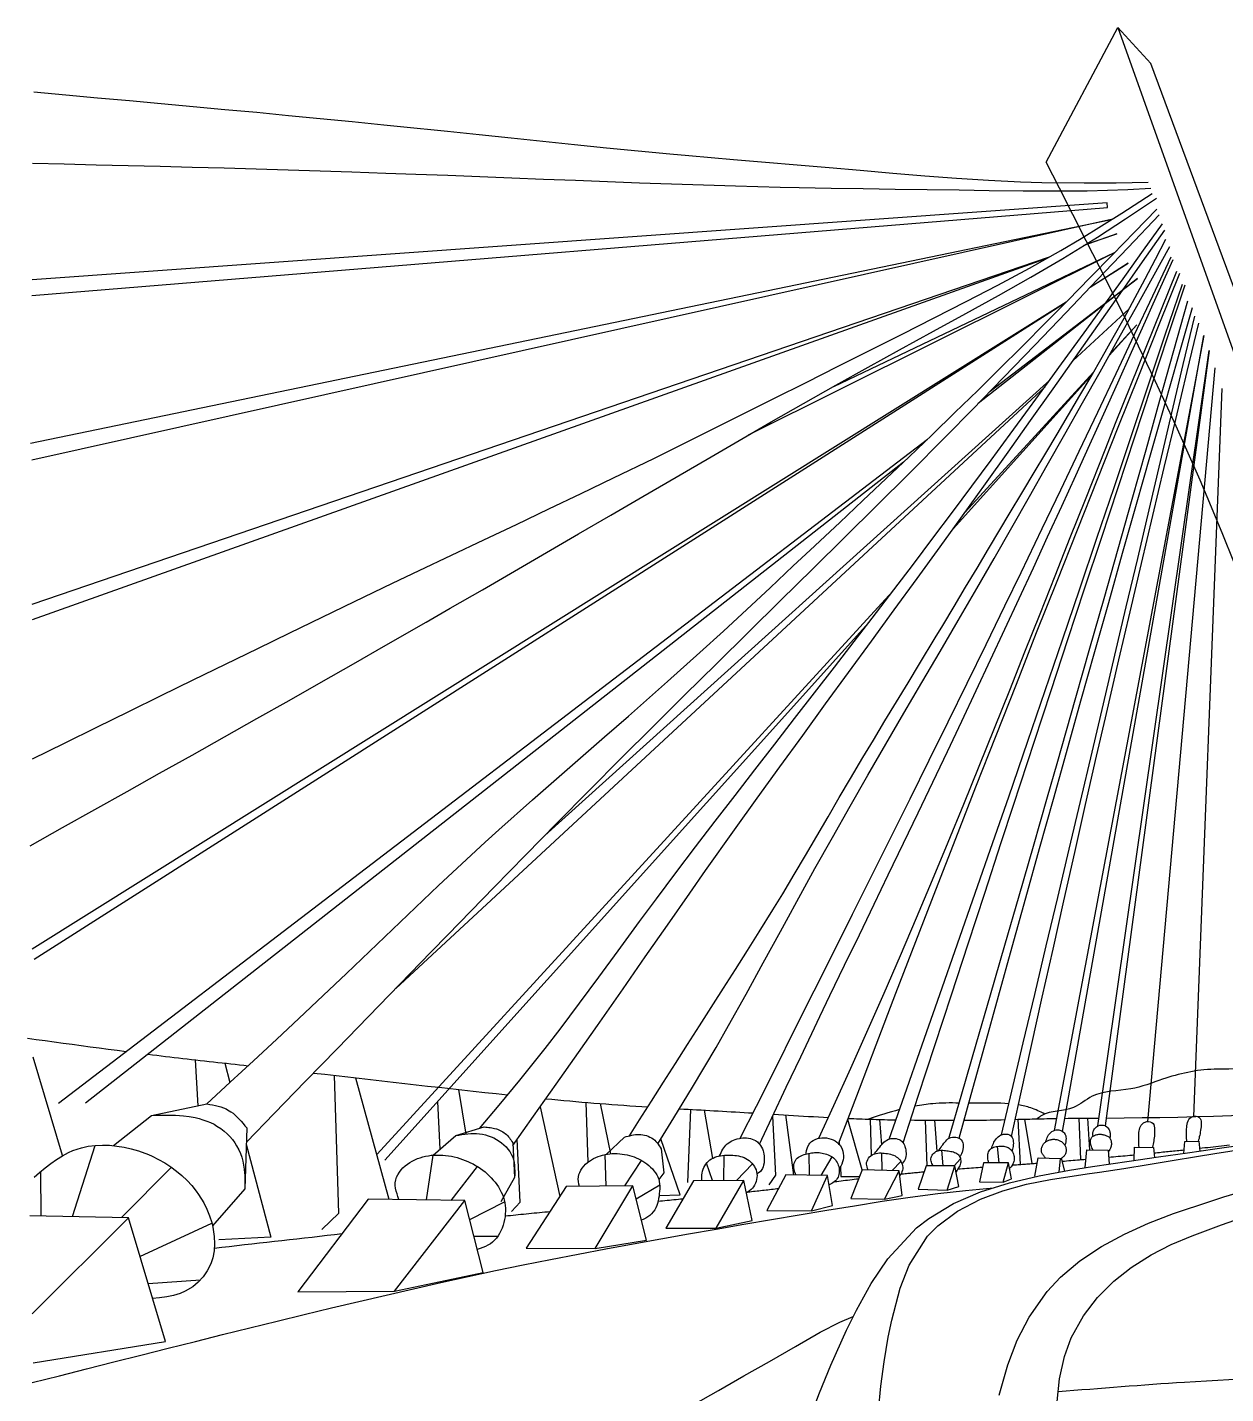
# Model space of a CAD drawing. Header units: millimetres. Extents: x -11 to 7000, y -4 to 4538.
# Drawn here: x -11 to 2641, y 1514 to 4538 of the extents above; entities that cross this region are included whole.
import ezdxf

# ---------------------------------------------------------------- set-up
doc = ezdxf.new("R2010")
doc.units = ezdxf.units.MM
doc.layers.get('0').update_dxf_attribs({"color": 1})

msp = doc.modelspace()

# ---------------------------------------------------------------- linework, layer by layer
for points in [[(2243.4, 4240.2), (2402.3, 4538.3), (3260.8, 2129.3), (3335.3, 2135.4), (2474.9, 4458.2), (2402.3, 4538.3)], [(4.1, 4395.4), (74.5, 4389), (144.9, 4382.6), (215.3, 4376.2), (285.7, 4369.8), (356.1, 4363.3), (426.5, 4356.8), (496.9, 4350.2), (567.2, 4343.5), (637.6, 4336.7), (707.9, 4329.8), (778.3, 4322.8), (815.2, 4319), (918.9, 4308.3), (989.2, 4301), (1059.5, 4293.6), (1129.8, 4286.3), (1200.2, 4279), (1270.5, 4271.9), (1340.8, 4264.9), (1411.2, 4258.2), (1452.9, 4254.4), (1552, 4245.7), (1622.4, 4239.7), (1692.8, 4233.8), (1763.3, 4227.9), (1832, 4222.1), (1904.2, 4215.8), (1974.7, 4209.9), (2045.2, 4204.4), (2115.7, 4199.8), (2186.3, 4196.3), (2233.9, 4194.8), (2327.6, 4193.9), (2398.3, 4194.4), (2469, 4195.5)], [(0.5, 4237.8), (71.2, 4236.1), (141.9, 4234.3), (212.6, 4232.6), (283.3, 4230.8), (354.1, 4228.9), (424.8, 4227), (495.5, 4225), (566.2, 4222.9), (636.9, 4220.8), (707.6, 4218.5), (782.8, 4215.9), (849, 4213.5), (919.6, 4210.8), (990.3, 4208.1), (1061, 4205.3), (1131.7, 4202.5), (1202.4, 4199.7), (1273.1, 4197), (1343.8, 4194.4), (1414.4, 4191.9), (1485.1, 4189.5), (1555.8, 4187.4), (1654.7, 4184.8), (1697.2, 4183.9), (1767.9, 4182.5), (1838.6, 4181.3), (1909.4, 4180.2), (1980.1, 4179.3), (2050.8, 4178.4), (2117.2, 4177.5), (2192.3, 4176.6), (2263.1, 4176.2), (2333.8, 4176.7), (2424.3, 4179.3), (2475.2, 4182)], [(2659, 3355.6), (2634.5, 3416), (2609.4, 3476.2), (2583.8, 3536.2), (2557.6, 3596), (2530.9, 3655.5), (2503.7, 3714.8), (2484.5, 3756), (2448, 3832.7), (2419.5, 3891.3), (2390.6, 3949.7), (2361.5, 4008), (2332.2, 4066.1), (2302.7, 4124.2), (2273.1, 4182.2), (2243.4, 4240.2)], [(-4.7, 2726.8), (67, 2766.9), (138.7, 2807), (210.4, 2847.1), (282, 2887.3), (353.7, 2927.5), (425.3, 2967.8), (496.8, 3008.2), (568.3, 3048.6), (639.8, 3089.1), (711.2, 3129.7), (782.5, 3170.5), (871.7, 3221.7), (925, 3252.4), (996.1, 3293.5), (1067.1, 3334.8), (1138.2, 3376.1), (1209.1, 3417.4), (1280.1, 3458.8), (1351.1, 3500.2), (1387.9, 3521.6), (1493.1, 3582.7), (1564.2, 3623.8), (1635.4, 3664.8), (1706.8, 3705.5), (1778.3, 3746), (1849.9, 3786.2), (1919.1, 3824.5), (1993.9, 3865.5), (2066, 3905), (2137.9, 3944.8), (2209.4, 3985.3), (2280.3, 4026.9), (2357, 4074.1), (2419.2, 4114.4), (2487.6, 4159.9)], [(-0.9, 3944.8), (2379.5, 4139.4), (2378.3, 4150.2), (0.3, 3979.3)], [(0.7, 2919.1), (71.9, 2954.1), (143, 2989.2), (214.2, 3024.2), (285.4, 3059.2), (356.6, 3094.1), (427.8, 3129), (499.1, 3163.7), (570.5, 3198.4), (641.8, 3233), (713.3, 3267.5), (797.3, 3307.7), (856.4, 3335.9), (928, 3370), (999.7, 3404.1), (1071.3, 3438.1), (1143, 3472.2), (1214.5, 3506.5), (1285.9, 3540.9), (1375.1, 3584.3), (1428.4, 3610.5), (1499.5, 3645.8), (1570.4, 3681.3), (1641.3, 3716.9), (1712.1, 3752.5), (1782.9, 3788.3), (1877.4, 3835.7), (1924.8, 3859.5), (1995.7, 3895.1), (2066.5, 3931.2), (2136.8, 3967.9), (2206.6, 4005.6), (2275.6, 4044.6), (2320.6, 4071.2), (2410.9, 4127.3), (2477.7, 4170.2)], [(386.6, 2155.4), (438.3, 2203.2), (490, 2251), (541.6, 2299), (590.2, 2344.5), (644.2, 2395.6), (695.2, 2444.2), (746.1, 2492.9), (797, 2541.6), (848, 2590.2), (899.2, 2638.6), (950.7, 2686.8), (1002.4, 2734.5), (1032.6, 2762), (1107.3, 2828.6), (1160.2, 2875.1), (1213.3, 2921.4), (1266.4, 2967.7), (1319.5, 3014), (1372.4, 3060.5), (1405.9, 3090.2), (1477.3, 3154.6), (1529.3, 3202.1), (1581.1, 3249.9), (1632.6, 3298), (1684, 3346.1), (1721, 3380.8), (1786.7, 3442.6), (1838, 3491), (1889.1, 3539.4), (1940.2, 3588), (1991, 3636.7), (2041.7, 3685.7), (2092.1, 3734.8), (2137.6, 3779.6), (2192.3, 3834), (2241.9, 3883.9), (2291.4, 3934), (2340.8, 3984.3), (2390, 4034.8), (2439.1, 4085.3), (2488.2, 4135.8)], [(473.9, 2070.9), (535.6, 2134.4), (605.1, 2205.9), (674.5, 2277.4), (744, 2348.9), (813.5, 2420.4), (883, 2491.9), (919.6, 2529.6), (1022, 2634.8), (1091.7, 2706.2), (1161.4, 2777.4), (1231.4, 2848.4), (1304.5, 2922), (1372.2, 2989.6), (1443, 3059.8), (1513.9, 3129.8), (1585, 3199.8), (1656, 3269.7), (1727.1, 3339.6), (1798.1, 3409.6), (1868.9, 3479.8), (1939.4, 3550.2), (2023, 3634.4), (2079.6, 3692), (2149.2, 3763.4), (2218.4, 3835.1), (2287.5, 3907), (2356.4, 3979.1), (2425.1, 4051.3), (2493.8, 4123.5)], [(-3.4, 3618), (2387, 4112.8), (-0.6, 3580)], [(989.9, 2101.2), (1033.1, 2152.9), (1078.8, 2208.3), (1134.7, 2278), (1167.9, 2320.9), (1211.1, 2378.2), (1253.8, 2436), (1296.2, 2493.9), (1344, 2559.2), (1381.4, 2609.6), (1424.4, 2667.1), (1467.7, 2724.3), (1511.3, 2781.4), (1555.1, 2838.4), (1598.9, 2895.2), (1642.9, 2951.9), (1686.9, 3008.7), (1731, 3065.4), (1774.9, 3122.1), (1818.8, 3179), (1858.3, 3230.4), (1906.2, 3293), (1949.6, 3350.2), (1992.8, 3407.5), (2035.9, 3465), (2078.8, 3522.5), (2121.5, 3580.2), (2164.1, 3638), (2206.6, 3695.9), (2248.9, 3753.9), (2271.7, 3785.3), (2333.2, 3870.2), (2375.2, 3928.4), (2417.2, 3986.7), (2459.1, 4045), (2500.9, 4103.4)], [(1063.5, 2063.7), (1109.5, 2128.6), (1159.2, 2198.8), (1208.7, 2269.1), (1250.9, 2329.1), (1307.3, 2410), (1356.4, 2480.6), (1405.5, 2551.1), (1454.8, 2621.6), (1490, 2671.8), (1554, 2762), (1604.1, 2831.9), (1654.4, 2901.6), (1704.9, 2971.2), (1755.5, 3040.7), (1806.1, 3110.2), (1856.8, 3179.6), (1907.5, 3249.1), (1958.1, 3318.6), (2008.6, 3388.2), (2041.1, 3433.1), (2109.1, 3527.7), (2159.1, 3597.7), (2208.9, 3667.8), (2258.6, 3737.9), (2308.2, 3808.1), (2357.7, 3878.4), (2407.1, 3948.8), (2456.5, 4019.1), (2505.9, 4089.5)], [(1321.5, 2084.8), (1343.8, 2120), (1370.2, 2161.6), (1396.7, 2203.3), (1423.1, 2245), (1449.6, 2286.7), (1476.2, 2328.3), (1507.3, 2377), (1529.4, 2411.5), (1556, 2453.1), (1582.5, 2494.7), (1608.8, 2536.5), (1638.8, 2584.9), (1660.5, 2620.6), (1685.9, 2662.9), (1711, 2705.4), (1736, 2748), (1760.9, 2790.7), (1785.8, 2833.3), (1810.7, 2875.9), (1837.9, 2922), (1861.1, 2960.8), (1886.6, 3003.1), (1912.2, 3045.3), (1937.9, 3087.5), (1963.5, 3129.7), (1998.2, 3187), (2014.6, 3214.2), (2040, 3256.5), (2065.3, 3298.9), (2090.5, 3341.3), (2115.8, 3383.8), (2141, 3426.2), (2161.9, 3461.1), (2191.7, 3511), (2217.1, 3553.3), (2242.5, 3595.7), (2267.9, 3638.1), (2293.1, 3680.5), (2318.1, 3723.1), (2343, 3765.7), (2367.5, 3808.6), (2391.8, 3851.5), (2415.7, 3894.7), (2434.4, 3929.1), (2462.3, 3981.7), (2485.2, 4025.5), (2507.9, 4069.4)], [(1384.5, 2067.2), (1419.7, 2124.5), (1460.8, 2192.2), (1513.2, 2280.6), (1540.9, 2329), (1579.5, 2398.1), (1617.6, 2467.6), (1655.5, 2537.3), (1709.3, 2635.9), (1731.7, 2676.3), (1770.4, 2745.4), (1809.6, 2814.3), (1849.1, 2883), (1888.8, 2951.6), (1928.7, 3020.1), (1968.7, 3088.5), (2008.7, 3156.9), (2048.6, 3225.4), (2089.8, 3296.2), (2128.1, 3362.5), (2167.6, 3431.2), (2206.8, 3500.1), (2246, 3569), (2285, 3638), (2323.9, 3707), (2362.7, 3776.1), (2401.4, 3845.3), (2440, 3914.5), (2478.7, 3983.7), (2517.3, 4052.9)], [(2330.8, 4058), (2399.8, 4081.6), (2326.9, 4055.6)], [(0.1, 3261.4), (2251, 4030.7)], [(2240.7, 4024.9), (0.2, 3226.7)], [(1566.6, 2079.4), (1602.3, 2150.5), (1645, 2235.5), (1687.6, 2320.5), (1730.2, 2405.5), (1772.8, 2490.5), (1815.3, 2575.6), (1857.7, 2660.7), (1910.8, 2767.3), (1942.4, 2831), (1984.6, 2916.2), (2026.7, 3001.4), (2068.6, 3086.8), (2110.4, 3172.2), (2152, 3257.7), (2188, 3332), (2234.7, 3428.9), (2275.8, 3514.7), (2316.7, 3600.5), (2357.5, 3686.4), (2398.2, 3772.3), (2438.8, 3858.3), (2479.4, 3944.3), (2519.9, 4030.3)], [(2394, 4038.9), (1584.1, 3635.3)], [(1609.4, 2066.2), (1636.6, 2124.3), (1668.5, 2192.1), (1700.4, 2259.9), (1742.9, 2349.1), (1764.9, 2395.1), (1797.5, 2462.6), (1830.1, 2530), (1862.8, 2597.4), (1894.2, 2662.2), (1928, 2732.3), (1960.4, 2799.9), (1992.6, 2867.5), (2024.8, 2935.1), (2056.8, 3002.9), (2088.7, 3070.7), (2120.5, 3138.5), (2152.2, 3206.4), (2183.7, 3274.3), (2215.2, 3342.3), (2246.5, 3410.4), (2277.8, 3478.4), (2308.9, 3546.6), (2340, 3614.8), (2370.9, 3683), (2401.7, 3751.3), (2432.5, 3819.6), (2463.1, 3887.9), (2480.2, 3926.1), (2524.2, 4024.7)], [(1773.4, 3743.2), (2394.9, 4039.8)], [(1740.6, 2079.3), (1773.8, 2152.2), (1811.3, 2234.8), (1846.9, 2314.3), (1884.9, 2400.7), (1921, 2484), (1956.6, 2567.4), (1991.7, 2651.1), (2026.5, 2734.9), (2061, 2818.9), (2095.2, 2902.9), (2129.1, 2987.1), (2162.8, 3071.4), (2196.4, 3155.7), (2229.9, 3240.1), (2263.3, 3324.5), (2296.7, 3408.9), (2330.1, 3493.3), (2375.2, 3607), (2397.1, 3662), (2430.8, 3746.2), (2464.6, 3830.5), (2498.5, 3914.7), (2532.3, 3998.9)], [(1784.3, 2067.3), (1830.4, 2189.1), (1867.4, 2286.4), (1911.1, 2400.7), (1955, 2514.9), (1999.2, 2629), (2043.5, 2743), (2088, 2857), (2132.7, 2970.9), (2177.5, 3084.7), (2222.4, 3198.5), (2267.5, 3312.3), (2312.6, 3426), (2357.8, 3539.7), (2403.1, 3653.4), (2448.5, 3767), (2493.8, 3880.6), (2539.2, 3994.2)], [(2342.8, 3964.9), (2425, 4016.4), (2340.7, 3962.6)], [(1895.8, 2077.3), (1929.8, 2174.1), (1969.2, 2286), (2008.5, 2397.9), (2047.6, 2509.9), (2086.7, 2622), (2125.7, 2734), (2160.6, 2835), (2203, 2958.3), (2241.4, 3070.6), (2279.7, 3182.9), (2317.8, 3295.3), (2355.8, 3407.6), (2393.7, 3520.1), (2431.5, 3632.5), (2469.3, 3745), (2507, 3857.5), (2544.7, 3970)], [(1927, 2069.3), (1960.6, 2172.4), (1997.3, 2284.7), (2034, 2397.1), (2070.7, 2509.4), (2107.4, 2621.7), (2144.1, 2734), (2171.1, 2816.4), (2217.8, 2958.5), (2254.6, 3070.8), (2291.5, 3183), (2328.5, 3295.2), (2365.5, 3407.5), (2402.5, 3519.7), (2439.5, 3631.9), (2476.5, 3744.1), (2513.6, 3856.3), (2550.6, 3968.5)], [(2119.7, 3733.2), (2445.2, 3982.1), (2093.1, 3705.9)], [(2027.9, 2079), (2056.6, 2178), (2088.4, 2287.5), (2120.2, 2397.1), (2151.9, 2506.6), (2183.5, 2616.2), (2215.1, 2725.8), (2246.6, 2835.4), (2267.6, 2908.7), (2309.3, 3054.8), (2340.4, 3164.5), (2371.5, 3274.2), (2402.5, 3384), (2433.5, 3493.7), (2464.4, 3603.5), (2495.2, 3713.3), (2526.1, 3823.1), (2556.9, 3932.9)], [(0.2, 2498.5), (2288, 3930.6)], [(2284.2, 3926.7), (4.2, 2475.2)], [(2050.8, 2079.3), (2077.6, 2175.9), (2107.8, 2284.9), (2138, 2393.9), (2168.3, 2502.9), (2198.6, 2611.9), (2229, 2720.8), (2259.4, 2829.8), (2281, 2906.9), (2320.5, 3047.6), (2351.2, 3156.5), (2381.9, 3265.3), (2412.6, 3374.2), (2443.4, 3483), (2474.3, 3591.9), (2505.1, 3700.7), (2536, 3809.5), (2566.9, 3918.3)], [(2427, 3915.4), (2302.3, 3799.9)], [(2144.4, 2087.1), (2167.3, 2183.5), (2192.7, 2290.7), (2218.1, 2397.9), (2243.5, 2505.1), (2268.9, 2612.3), (2294.3, 2719.5), (2319.1, 2824.7), (2345, 2934), (2370.3, 3041.2), (2395.5, 3148.4), (2420.8, 3255.7), (2446, 3362.9), (2471.3, 3470.2), (2496.5, 3577.4), (2521.7, 3684.7), (2546.9, 3792), (2572.1, 3899.2)], [(2166.7, 2083.6), (2187.5, 2177.8), (2211.2, 2284.6), (2234.9, 2391.4), (2258.7, 2498.2), (2282.6, 2604.9), (2306.6, 2711.6), (2330.7, 2818.3), (2355.1, 2925), (2374.6, 3010), (2404.3, 3138.2), (2429.2, 3244.7), (2454.3, 3351.2), (2479.5, 3457.6), (2504.8, 3564), (2530.1, 3670.4), (2555.6, 3776.8), (2581, 3883.2)], [(2384.2, 3814.7), (2444, 3880), (2382.5, 3811.6)], [(2279.8, 2094.4), (2591.9, 3856.3), (2261.1, 2096.5)], [(2358.1, 2106.6), (2604, 3822.9)], [(2604, 3822.9), (2374, 2107)], [(2468.7, 2116.3), (2617, 3784.7)], [(1134.4, 2749.8), (2251.5, 3757.4)], [(2346, 3771), (2037.4, 3428)], [(2063.5, 3464.3), (2348.9, 3776)], [(2240.9, 3742.9), (804.4, 2411)], [(2632.2, 3739.2), (2569.7, 2127.7)], [(58, 2156.9), (1981, 3627.1)], [(1927.7, 3576.1), (118, 2156.7)], [(763.5, 2044.2), (1903.6, 3289.7)], [(1851, 3220.8), (780.6, 2031)], [(-10.6, 2301.1), (9.2, 2298.3), (29.1, 2295.6), (48.9, 2292.8), (68.8, 2290.1), (88.6, 2287.4), (108.5, 2284.7), (128.3, 2282), (148.2, 2279.3), (168.1, 2276.7), (187.9, 2274), (207.8, 2271.5)], [(67.3, 2041), (2.1, 2258.6)], [(256.5, 2265.3), (266.1, 2264.1), (275.7, 2263), (285.3, 2261.8), (295, 2260.6), (304.6, 2259.5), (314.2, 2258.4), (323.9, 2257.2), (333.5, 2256.1), (343.1, 2255), (352.8, 2253.9), (362.4, 2252.8), (372, 2251.7), (381.7, 2250.6), (391.3, 2249.6), (400.9, 2248.5), (410.6, 2247.4), (420.2, 2246.3), (429.9, 2245.3), (439.5, 2244.2), (449.1, 2243.1), (458.8, 2242), (468.4, 2241), (478, 2239.9)], [(367.6, 2151.4), (361.4, 2252.9)], [(426.3, 2245.7), (437.7, 2202.6)], [(622.3, 2223.7), (647.6, 2220.9), (672.8, 2218), (698.1, 2215.1), (723.3, 2212.3), (748.6, 2209.4), (773.8, 2206.5), (799.1, 2203.6), (824.3, 2200.8), (849.6, 2197.9), (874.9, 2195), (900.1, 2192.2), (925.4, 2189.3), (950.6, 2186.5), (975.9, 2183.7), (1001.2, 2180.9), (1026.4, 2178.2), (1051.7, 2175.5)], [(641.2, 1877.6), (678.5, 1913.6), (669, 2218.4)], [(715.1, 2213.2), (788.9, 1944.2)], [(943.4, 2187.3), (959.3, 2088.7)], [(180, 2063), (264.2, 2129.9), (386.6, 2155.4)], [(386.6, 2155.4), (392.9, 2154.3), (399.2, 2153.1), (405.5, 2151.8), (411.6, 2150.4), (417.6, 2148.7), (423.4, 2146.6), (429, 2144.3), (432.3, 2142.6), (439.5, 2138.2), (444.4, 2134.6), (449.1, 2130.6), (453.7, 2126.3), (458.1, 2121.8), (462.4, 2117.1), (466.6, 2112.2), (470.7, 2107.2), (474.9, 2102.2)], [(902.7, 2055.3), (897.2, 2160.6)], [(1124, 2149), (1167.6, 1950.7)], [(1136.6, 2166.9), (1149.8, 2165.6), (1163.1, 2164.4), (1176.3, 2163.1), (1189.6, 2161.9), (1202.8, 2160.7), (1216.1, 2159.6), (1229.4, 2158.5), (1242.6, 2157.4), (1255.9, 2156.3), (1269.1, 2155.3), (1282.4, 2154.2), (1295.7, 2153.3), (1308.9, 2152.3), (1322.2, 2151.4), (1335.5, 2150.5), (1348.8, 2149.6), (1362, 2148.8)], [(1229.8, 2026.3), (1225.5, 2158.8)], [(1256.6, 2156.2), (1279.7, 2045)], [(2376.3, 2124.2), (2415.9, 2124.6), (2455.5, 2125), (2495, 2125.5), (2534.6, 2126.2), (2574.2, 2127.2), (2613.7, 2128.5), (2653.3, 2130.1), (2692.8, 2132), (2732.3, 2134.1), (2771.9, 2136.4), (2811.4, 2139), (2850.9, 2141.7), (2890.4, 2144.6), (2929.9, 2147.5), (2969.4, 2150.6), (3008.9, 2153.7), (3048.4, 2156.8)], [(264.2, 2129.9), (273.1, 2130.2), (281.9, 2130.5), (290.7, 2130.7), (299.5, 2130.8), (308.3, 2130.8), (317.1, 2130.5), (325.9, 2130.1), (334.7, 2129.3), (347.2, 2127.7), (352.2, 2126.9), (360.8, 2125.2), (369.4, 2123.1), (377.9, 2120.5), (386.3, 2117.5), (394.4, 2114.1), (402.4, 2110.2), (408.9, 2106.5), (417.5, 2100.8), (424.5, 2095.4), (431.2, 2089.5), (437.5, 2083.2), (443.3, 2076.4), (448.5, 2069.3), (452.5, 2062.9), (457.2, 2053.9), (460.7, 2045.8), (463.6, 2037.4), (466, 2028.8), (467.9, 2020.1), (469.3, 2011.3), (470.2, 2002.5), (470.6, 1997), (470.9, 1984.8), (470.8, 1976), (470.6, 1967.2)], [(1431.9, 2144.7), (1441.5, 2144.1), (1451.1, 2143.6), (1460.7, 2143), (1470.2, 2142.5), (1479.8, 2142), (1489.4, 2141.4), (1499, 2140.9), (1508.5, 2140.4), (1518.1, 2139.8), (1527.7, 2139.3), (1537.3, 2138.8), (1546.8, 2138.2), (1556.4, 2137.7), (1566, 2137.1), (1575.6, 2136.5), (1585.1, 2136), (1594.7, 2135.4)], [(1450.8, 1981.6), (1457.6, 2143.2)], [(1487.1, 2141.6), (1505.3, 2034.9)], [(1630.9, 1976.2), (1645.7, 1997.6), (1638.6, 2128.6)], [(1640.5, 2132.6), (1651.5, 2131.9), (1662.5, 2131.2), (1673.5, 2130.5), (1684.5, 2129.9), (1695.6, 2129.2), (1706.6, 2128.5), (1717.6, 2127.9), (1728.6, 2127.3), (1739.6, 2126.7), (1750.7, 2126.1), (1761.7, 2125.5)], [(1666.6, 2131), (1684.2, 1998)], [(1836.4, 2009.6), (1804.6, 2121)], [(1805.5, 2123.4), (1811.7, 2123.1), (1817.9, 2122.8), (1824.1, 2122.6), (1830.3, 2122.4), (1836.5, 2122.1), (1842.7, 2121.9), (1848.9, 2121.7), (1855.1, 2121.5), (1861.3, 2121.3), (1867.5, 2121.1), (1873.7, 2121), (1879.9, 2120.8), (1886.1, 2120.7), (1892.3, 2120.5), (1898.5, 2120.4), (1904.7, 2120.3), (1910.9, 2120.2)], [(1856.8, 2041.5), (1854.6, 2121.5)], [(1874.8, 2120.9), (1879.1, 2064.8)], [(1943.5, 2119.8), (1952.2, 2119.7), (1960.9, 2119.6), (1969.7, 2119.6), (1978.4, 2119.5), (1987.2, 2119.5), (1995.9, 2119.5), (2004.7, 2119.4), (2013.4, 2119.4), (2022.1, 2119.4), (2030.9, 2119.4), (2039.6, 2119.4)], [(1980.2, 2018.4), (1976.7, 2119.5)], [(1996.3, 2119.5), (2001.4, 2050.8)], [(2061.8, 2119.1), (2070, 2119.1), (2078.3, 2119.2), (2086.5, 2119.3), (2094.7, 2119.4), (2103, 2119.5), (2111.2, 2119.6), (2119.4, 2119.8), (2127.6, 2120), (2135.9, 2120.2), (2144.1, 2120.4), (2152.3, 2120.6)], [(2061.9, 2119.4), (2062.1, 2119.4), (2062.3, 2119.4), (2062.4, 2119.4), (2062.6, 2119.4), (2062.8, 2119.4), (2063, 2119.4), (2063.2, 2119.4), (2063.3, 2119.4), (2063.5, 2119.4), (2063.7, 2119.4), (2063.9, 2119.4)], [(2175, 2121.2), (2180.4, 2121.3), (2185.7, 2121.5), (2191.1, 2121.6), (2196.4, 2121.7), (2201.8, 2121.9), (2207.2, 2122), (2212.5, 2122.1), (2217.9, 2122.2), (2223.2, 2122.4), (2228.6, 2122.5), (2234, 2122.6), (2239.3, 2122.7), (2244.7, 2122.8), (2250, 2122.9), (2255.4, 2123), (2260.8, 2123), (2266.1, 2123.1)], [(2187, 2021.5), (2181.6, 2121.4)], [(2195.3, 2121.7), (2211.8, 2023.3)], [(2284.9, 2123.4), (2291.8, 2123.5), (2298.7, 2123.5), (2305.6, 2123.6), (2312.5, 2123.7), (2319.4, 2123.8), (2326.2, 2123.8), (2333.1, 2123.9), (2340, 2123.9), (2346.9, 2124), (2353.8, 2124.1), (2360.6, 2124.1)], [(2320.1, 2032), (2316.7, 2123.7)], [(2334.6, 2123.9), (2339.1, 2053.3)], [(2554.6, 2072.1), (2554.3, 2075.4), (2554, 2078.9), (2553.8, 2082.5), (2553.6, 2086), (2553.6, 2089.4), (2553.6, 2092.9), (2553.8, 2096.4), (2554.1, 2099.9), (2554.4, 2103.4), (2554.9, 2107), (2555.5, 2110.8), (2556.4, 2114.5), (2557.5, 2118), (2559.1, 2121.1), (2561.3, 2123.9), (2563.3, 2125.5), (2567.6, 2127.4), (2571.4, 2128), (2575.2, 2128), (2578.8, 2127.2), (2581.3, 2125.9), (2583.9, 2123.3), (2585.4, 2120.3), (2586.2, 2116.9), (2586.5, 2113.1), (2586.5, 2109.1), (2586.1, 2105), (2585.7, 2101.3), (2585.1, 2097), (2584.5, 2093.2), (2583.8, 2089.5), (2583.1, 2086), (2582.3, 2082.5), (2581.6, 2079.1), (2580.7, 2075.8), (2580, 2073)], [(474.9, 2102.2), (470.6, 1967.2), (399.1, 1885.4)], [(887.2, 2042), (937.6, 2085.2), (1000.4, 2104.4)], [(937.6, 2085.2), (944.2, 2086.4), (950.8, 2087.5), (957.3, 2088.5), (963.9, 2089.3), (970.4, 2089.8), (976.9, 2090.1), (983.4, 2090), (989.8, 2089.5), (996.4, 2088.5), (1002.7, 2087), (1009.1, 2085.1), (1015.2, 2082.8), (1021.3, 2080), (1027.2, 2076.8), (1035.5, 2071.4), (1038.3, 2069.3), (1043.5, 2064.9), (1048.4, 2060.2), (1052.8, 2055.2), (1056.7, 2049.8), (1060.1, 2044.2), (1063.2, 2037.4), (1064.8, 2032.3), (1066.2, 2026), (1067.1, 2019.5), (1067.5, 2012.9), (1067.7, 2006.3), (1067.6, 1999.5), (1067.4, 1992.7)], [(1000.4, 2104.4), (1003.7, 2104.1), (1006.9, 2103.8), (1010.2, 2103.4), (1013.5, 2103), (1016.7, 2102.5), (1019.9, 2101.9), (1023.1, 2101.2), (1027, 2100.1), (1029.4, 2099.3), (1032.5, 2098.1), (1035.5, 2096.7), (1038.5, 2095.1), (1041.3, 2093.4), (1044.1, 2091.6), (1046.7, 2089.6), (1049.2, 2087.4), (1051.5, 2085.2), (1053.7, 2082.7), (1055.8, 2080.2), (1057.7, 2077.5), (1059.6, 2074.8), (1061.4, 2072.1), (1063.2, 2069.3)], [(1310.7, 2081.8), (1314.6, 2083), (1318.6, 2084.1), (1322.6, 2085.1), (1326.6, 2086), (1330.6, 2086.8), (1334.6, 2087.4), (1338.6, 2087.7), (1344, 2087.8), (1346.9, 2087.6), (1351, 2087.1), (1355.1, 2086.3), (1359.1, 2085.2), (1363.1, 2083.8), (1366.9, 2082.1), (1370.5, 2080.1), (1374, 2077.8), (1377.3, 2075.2), (1380, 2072.5), (1382.7, 2069.4), (1385.2, 2066.2), (1387.5, 2062.8), (1389.8, 2059.4), (1391.9, 2055.9)], [(2122.2, 2056.9), (2122.9, 2059), (2124.1, 2062), (2125.3, 2064.9), (2126.6, 2067.7), (2128, 2070.5), (2129.5, 2073.2), (2131.2, 2075.8), (2132.9, 2078), (2135.1, 2080.6), (2137.4, 2082.8), (2139.9, 2084.7), (2142.6, 2086.3), (2144.7, 2087.2), (2148.9, 2088.3), (2152.3, 2088.7), (2155.7, 2088.6), (2158.9, 2088.1), (2162, 2087), (2165.7, 2084.6), (2166.8, 2083.5), (2168.4, 2081.1), (2169.6, 2078.2), (2170.3, 2075.1), (2170.7, 2071.8), (2170.8, 2068.4), (2170.6, 2065), (2170.1, 2061.4), (2169.6, 2058.3), (2168.9, 2055.2), (2168.1, 2052.2), (2167.7, 2051)], [(2242.8, 2071.6), (2243.6, 2074.8), (2244.6, 2078.1), (2245.8, 2081.2), (2247.2, 2084.2), (2248.9, 2087), (2251.4, 2090), (2253.4, 2092), (2256.2, 2094.1), (2259.3, 2095.8), (2262.5, 2097.1), (2265.9, 2097.9), (2269.3, 2098.1), (2271.1, 2097.9), (2276.1, 2096.5), (2279.2, 2094.9), (2281.9, 2092.9), (2283.4, 2091.3), (2285.6, 2087.9), (2286.7, 2085), (2287.2, 2081.9), (2287.4, 2078.7), (2287.2, 2075.2), (2286.7, 2071.7), (2286, 2068), (2285, 2064.3), (2284.9, 2063.6)], [(2347.2, 2053.2), (2346.4, 2054.7), (2345.6, 2056.3), (2344.8, 2057.9), (2344.1, 2059.6), (2343.4, 2061.2), (2342.8, 2062.9), (2342.3, 2064.6), (2341.9, 2066.3), (2341.6, 2068.1), (2341.4, 2070), (2341.3, 2071.8), (2341.4, 2073.6), (2341.7, 2075.4), (2342.2, 2077.1), (2342.8, 2078.8), (2343.7, 2080.3), (2344.8, 2081.6), (2346.1, 2082.9), (2347.5, 2084), (2349.1, 2085), (2350.7, 2085.8), (2352.5, 2086.6), (2354.2, 2087.1), (2356, 2087.6), (2357.8, 2087.9), (2359.6, 2088.1), (2361.4, 2088.2), (2363.2, 2088.2), (2364.9, 2088.1), (2366.7, 2087.8), (2368.5, 2087.5), (2370.2, 2087.1), (2372, 2086.7), (2373.7, 2086.1), (2375.5, 2085.5), (2377.2, 2084.8), (2378.9, 2084.1), (2380.5, 2083.2), (2382, 2082.3), (2383.2, 2081.1), (2384.3, 2079.9), (2385.2, 2078.5), (2385.9, 2076.9), (2386.5, 2075.4), (2386.9, 2073.7), (2387.3, 2072.1), (2387.6, 2070.5), (2387.8, 2068.8), (2387.9, 2067.2), (2387.9, 2065.5), (2387.6, 2063.7), (2387.2, 2061.7), (2386.6, 2059.8), (2385.8, 2057.8), (2384.9, 2056), (2384, 2054.2), (2383, 2052.5), (2382, 2051), (2381, 2049.6)], [(2347.1, 2083.7), (2346.9, 2085.2), (2346.7, 2087.9), (2346.8, 2090.5), (2347.5, 2094), (2348, 2095.6), (2349.2, 2098.1), (2350.7, 2100.4), (2352.5, 2102.5), (2354.6, 2104.4), (2356.9, 2106), (2358.4, 2106.7), (2362.2, 2108), (2364.9, 2108.5), (2367.7, 2108.6), (2370.5, 2108.2), (2373.1, 2107.4), (2374.7, 2106.7), (2377.7, 2104.6), (2379.6, 2102.6), (2381.3, 2100.4), (2382.6, 2098), (2383.4, 2096.2), (2384.4, 2092.9), (2384.8, 2090.3), (2385, 2087.7), (2384.9, 2085), (2384.7, 2082.3), (2384.3, 2079.9)], [(2449, 2059.4), (2449, 2059.9), (2448.8, 2063.4), (2448.6, 2066.9), (2448.5, 2070.4), (2448.3, 2073.9), (2448.3, 2077.5), (2448.2, 2081.1), (2448.3, 2085.8), (2448.3, 2088.4), (2448.5, 2092), (2448.9, 2095.6), (2449.6, 2099.1), (2450.6, 2102.5), (2452.7, 2106.9), (2453.9, 2108.7), (2456.3, 2111.4), (2459.1, 2113.6), (2463.9, 2115.7), (2466.1, 2116.2), (2469.9, 2116.4), (2473.7, 2115.8), (2477.1, 2114.5), (2479.8, 2112.4), (2481.6, 2109.6), (2482.7, 2106.3), (2483.2, 2102.6), (2483.4, 2099), (2483.4, 2095), (2483.3, 2091.2), (2483.1, 2087.6), (2482.8, 2084), (2482.4, 2080.4), (2481.9, 2076.9), (2481.4, 2073.5), (2480.8, 2070), (2480.1, 2066.6), (2479.4, 2063.2), (2478.6, 2059.9), (2478.4, 2059)], [(4.2, 1993.5), (16.4, 2003.8), (28.7, 2013.9), (41.1, 2023.5), (53.8, 2032.6), (66.9, 2040.8), (80.4, 2048), (90.1, 2052.2), (109.1, 2058.4), (124.2, 2061.6), (139.7, 2063.5), (155.5, 2064.2), (171.4, 2063.8), (187.4, 2062.2), (203.4, 2059.6), (219.3, 2056), (235, 2051.5), (257.3, 2043.2), (265.2, 2039.7), (279.6, 2032.7), (293.4, 2024.8), (306.7, 2016.2), (319.4, 2006.8), (331.4, 1996.7), (342.7, 1985.9), (353.2, 1974.5), (362.9, 1962.3), (368.1, 1955.1), (379.7, 1936.2), (386.6, 1922.2), (392.5, 1907.7), (397.3, 1892.8), (399.7, 1882.8), (402.9, 1861.7), (403.6, 1845.9), (402.5, 1830.2), (399.5, 1814.8), (395.2, 1801.5), (387.3, 1785.8), (378.2, 1772.7), (367.4, 1760.9), (355.2, 1750.6), (338.7, 1740.6), (327.8, 1736), (313, 1731.5), (297.7, 1728.5), (282.1, 1726.4), (266.4, 1724.8)], [(89.1, 1906), (139.5, 2063.5)], [(473.7, 2066.1), (527.9, 1860.8), (413.4, 1854.4)], [(1063.2, 2069.3), (1067.4, 1992.7), (1037.1, 1939)], [(1060.2, 1916.9), (1079.7, 1938), (1073.1, 2077.2)], [(1269.9, 2043.7), (1310.7, 2081.8)], [(1387.1, 1952.9), (1433.7, 1954), (1391.2, 2078.1)], [(1520.8, 2040.2), (1520.9, 2040.4), (1522.6, 2044.2), (1524.3, 2047.9), (1526.1, 2051.5), (1528.1, 2055), (1530.2, 2058.4), (1532.6, 2061.5), (1534.6, 2063.9), (1538, 2067.1), (1541.2, 2069.6), (1544.5, 2071.8), (1548.1, 2073.7), (1551.8, 2075.4), (1555.7, 2076.8), (1559.7, 2078), (1565.3, 2079.2), (1568, 2079.6), (1572.3, 2080), (1576.5, 2080.2), (1580.8, 2080), (1584.9, 2079.6), (1589, 2078.8), (1592.9, 2077.6), (1596.7, 2076.2), (1600.2, 2074.3), (1604.6, 2071.2), (1606.5, 2069.5), (1609.2, 2066.5), (1611.6, 2063.2), (1613.7, 2059.7), (1615.5, 2056), (1617.2, 2051.3), (1618.1, 2048.4), (1618.9, 2044.4), (1619.5, 2040.5), (1619.7, 2036.5), (1619.8, 2032.4), (1619.5, 2028.4), (1619.2, 2025.3), (1618.4, 2020.1), (1617.4, 2016.1), (1615.9, 2012.4), (1613.2, 2008), (1611.4, 2006.1), (1608.3, 2003.6), (1604.9, 2001.4), (1603.5, 2000.6)], [(1712.3, 2044.5), (1712.6, 2047.2), (1713.3, 2052), (1714.4, 2056.7), (1715.9, 2061.1), (1719, 2066.5), (1720.8, 2068.7), (1724.2, 2071.9), (1728.1, 2074.5), (1732.5, 2076.7), (1737.2, 2078.5), (1742.2, 2079.7), (1747.3, 2080.3), (1751.7, 2080.5), (1757.6, 2080.1), (1762.6, 2079.1), (1767.5, 2077.7), (1772.2, 2075.8), (1776.6, 2073.4), (1780.6, 2070.6), (1784.3, 2067.4), (1787.4, 2063.8), (1790.5, 2059.1), (1792.2, 2055.4), (1793.7, 2050.8), (1794.6, 2046), (1795, 2041.1), (1794.9, 2036.2), (1794.2, 2031.4), (1793.1, 2027.1), (1791.3, 2022.2), (1789.3, 2017.9), (1786.9, 2013.8), (1785.4, 2011.3)], [(1718.7, 1454.2), (1742, 1515.9), (1767.1, 1577.4), (1801.8, 1654.6), (1823.7, 1699), (1856.2, 1757.7), (1893, 1812.4), (1956.9, 1881.3), (1983.8, 1902.1), (2038.7, 1934.9), (2098.5, 1960.6), (2162.1, 1980.7), (2228, 1996.3), (2295, 2008.8), (2346.3, 2017), (2427.1, 2029), (2491.8, 2038.2), (2556.1, 2047.2), (2616.9, 2055.8), (2684.7, 2065.6)], [(1785.3, 2070), (1785.5, 2065.9)], [(1863.5, 2044.9), (1864.5, 2046.2), (1866.5, 2049), (1868.6, 2051.8), (1870.7, 2054.5), (1872.9, 2057.3), (1875.1, 2060), (1877.7, 2063.2), (1879.6, 2065.4), (1882, 2068), (1884.6, 2070.4), (1887.2, 2072.7), (1890.1, 2074.7), (1893.2, 2076.3), (1895.2, 2077.2), (1900.1, 2078.5), (1903.8, 2078.9), (1907.5, 2078.9), (1911.3, 2078.5), (1914.9, 2077.7), (1918.3, 2076.4), (1921.4, 2074.8), (1925, 2071.9), (1926.5, 2070.2), (1928.3, 2067.3), (1929.8, 2064.1), (1931, 2060.8), (1932, 2057), (1932.7, 2053.7), (1933.2, 2050.1), (1933.5, 2046.5), (1933.5, 2043), (1933.2, 2039.6), (1932, 2034.7), (1931.3, 2033.1), (1929.8, 2030.1), (1927.9, 2027.2), (1925.7, 2024.4), (1924.3, 2022.8)], [(2005.4, 2052.1), (2006.8, 2054), (2008.8, 2056.8), (2010.8, 2059.6), (2012.8, 2062.3), (2014.8, 2065.1), (2017.3, 2068.4), (2019, 2070.6), (2021.3, 2073.3), (2023.6, 2075.8), (2026.2, 2078), (2030, 2080.2), (2032.4, 2081.1), (2035.9, 2081.8), (2039.6, 2082), (2043.3, 2081.7), (2046.9, 2080.9), (2050.3, 2079.6), (2053.3, 2077.8), (2055.4, 2075.9), (2057.6, 2072.8), (2058.9, 2069.6), (2059.7, 2066.3), (2060, 2062.7), (2059.9, 2059), (2059.4, 2055.3), (2058.1, 2050), (2057.4, 2048.3), (2056.1, 2045.1), (2054.6, 2042), (2052.9, 2039.1), (2052.4, 2038.3)], [(2116.4, 2025.2), (2115.7, 2027.8), (2115, 2030.4), (2114.6, 2033), (2114.3, 2035.6), (2114.1, 2038.4), (2114.2, 2041.1), (2114.5, 2043.9), (2115.1, 2046.6), (2115.9, 2049.2), (2117.1, 2051.6), (2118.5, 2053.7), (2120.3, 2055.5), (2122.4, 2057.1), (2124.7, 2058.4), (2127.2, 2059.5), (2129.9, 2060.3), (2132.7, 2061), (2135.5, 2061.5), (2138.4, 2061.9), (2141.2, 2062.1), (2144.1, 2062.2), (2146.9, 2062.1), (2149.6, 2061.8), (2152.3, 2061.3), (2154.9, 2060.6), (2157.3, 2059.7), (2159.7, 2058.6), (2161.9, 2057.1), (2163.9, 2055.5), (2165.8, 2053.6), (2167.5, 2051.4), (2168.9, 2049.1), (2170.2, 2046.7), (2171.2, 2044.1), (2172, 2041.4), (2172.5, 2038.7), (2172.8, 2036), (2172.7, 2033.3), (2172.5, 2030.6), (2171.9, 2028), (2171.1, 2025.5), (2170, 2023.1), (2168.7, 2020.8), (2167.3, 2018.6), (2165.7, 2016.4), (2164.1, 2014.2), (2162.4, 2012.1)], [(2139.3, 2025), (2135.7, 2061.5)], [(2242.3, 2035.6), (2241.1, 2037), (2239.8, 2038.3), (2238.7, 2039.7), (2237.5, 2041.1), (2236.5, 2042.5), (2235.5, 2044), (2234.7, 2045.5), (2234, 2047), (2233.4, 2048.7), (2233.1, 2050.4), (2232.9, 2052.1), (2232.9, 2053.9), (2233, 2055.7), (2233.3, 2057.5), (2233.8, 2059.2), (2234.3, 2061), (2235, 2062.7), (2235.9, 2064.3), (2236.9, 2065.8), (2237.9, 2067.2), (2239.1, 2068.5), (2240.4, 2069.7), (2241.8, 2070.9), (2243.2, 2071.9), (2244.7, 2072.8), (2246.3, 2073.7), (2247.9, 2074.4), (2249.6, 2075.1), (2251.3, 2075.6), (2253, 2076.1), (2254.7, 2076.5), (2256.5, 2076.8), (2258.3, 2077), (2260.1, 2077), (2261.9, 2077), (2263.6, 2076.9), (2265.4, 2076.7), (2267.2, 2076.4), (2268.9, 2075.9), (2270.6, 2075.4), (2272.3, 2074.7), (2273.9, 2073.9), (2275.5, 2073), (2277, 2072.1), (2278.5, 2071), (2279.9, 2069.8), (2281.2, 2068.6), (2282.4, 2067.2), (2283.5, 2065.8), (2284.5, 2064.3), (2285.3, 2062.7), (2286.1, 2061.1), (2286.7, 2059.4), (2287.1, 2057.6), (2287.4, 2055.8), (2287.6, 2054), (2287.6, 2052.2), (2287.4, 2050.3), (2287.1, 2048.5), (2286.7, 2046.8), (2286.1, 2045.1), (2285.4, 2043.5), (2284.5, 2041.9), (2283.5, 2040.5), (2282.4, 2039.2), (2281.1, 2038), (2279.8, 2036.8), (2278.4, 2035.7), (2277, 2034.7), (2275.5, 2033.7), (2274.1, 2032.7)], [(2438.4, 2030.6), (2438.8, 2059.5), (2481.1, 2059), (2483.4, 2037)], [(2548, 2046), (2550, 2072), (2581.4, 2073), (2583.2, 2051)], [(2582.7, 2057.3), (2588.7, 2058), (2594.8, 2058.6), (2600.8, 2059.2), (2606.9, 2059.9), (2612.9, 2060.5), (2619, 2061.2), (2625, 2061.8), (2631.1, 2062.5), (2637.1, 2063.1), (2643.1, 2063.8), (2649.2, 2064.5)], [(811.6, 1943.8), (809.4, 1950.1), (807.3, 1956.3), (805.5, 1962.5), (804.2, 1968.7), (803.4, 1974.9), (803.5, 1981), (804.4, 1987), (806.3, 1992.9), (809, 1998.6), (812.4, 2004.1), (816.2, 2009.2), (820.5, 2013.9), (825.1, 2018.3), (830.1, 2022.2), (835.3, 2025.8), (840.8, 2029), (846.5, 2031.8), (852.3, 2034.3), (858.2, 2036.4), (864.3, 2038.2), (870.4, 2039.6), (876.6, 2040.8), (882.9, 2041.6), (889.2, 2042.1), (895.6, 2042.3), (902, 2042.3), (908.4, 2042), (914.8, 2041.4), (921.1, 2040.5), (927.5, 2039.4), (933.8, 2038.1), (940, 2036.5), (946.1, 2034.7), (952.2, 2032.7), (958.2, 2030.4), (964.1, 2028), (969.9, 2025.3), (975.6, 2022.4), (981.1, 2019.3), (986.6, 2016), (991.9, 2012.5), (997, 2008.7), (1002, 2004.8), (1006.8, 2000.6), (1011.4, 1996.3), (1015.9, 1991.7), (1020.1, 1986.9), (1024.2, 1982), (1028, 1976.8), (1031.6, 1971.5), (1034.9, 1966.1), (1037.8, 1960.4), (1040.5, 1954.7), (1042.7, 1948.8), (1044.5, 1942.8), (1045.9, 1936.8), (1046.8, 1930.6), (1047.2, 1924.4), (1047.3, 1918.1), (1046.9, 1911.8), (1046.2, 1905.5), (1045, 1899.2), (1043.6, 1892.9), (1041.8, 1886.7), (1039.6, 1880.5), (1037.2, 1874.5), (1034.3, 1868.8), (1031.1, 1863.4), (1027.4, 1858.3), (1023.3, 1853.7), (1018.8, 1849.6), (1013.9, 1846), (1008.5, 1842.9), (1002.9, 1840.1), (997, 1837.6), (991, 1835.4), (984.9, 1833.2)], [(872.4, 1942.8), (887.2, 2042)], [(1210.9, 1972.7), (1209.7, 1978), (1208.7, 1983.3), (1208.4, 1988.6), (1208.7, 1993.8), (1209.8, 1998.9), (1211.6, 2003.9), (1214.2, 2008.7), (1217.2, 2013.3), (1220.7, 2017.7), (1224.6, 2021.7), (1228.7, 2025.4), (1233, 2028.7), (1237.5, 2031.7), (1242.2, 2034.4), (1247, 2036.7), (1252, 2038.7), (1257.1, 2040.5), (1262.2, 2042), (1267.5, 2043.2), (1272.8, 2044.2), (1278.2, 2044.9), (1283.6, 2045.3), (1289.1, 2045.5), (1294.5, 2045.4), (1300, 2045.1), (1305.4, 2044.5), (1310.8, 2043.7), (1316.1, 2042.7), (1321.3, 2041.4), (1326.5, 2039.9), (1331.6, 2038.1), (1336.6, 2036.1), (1341.4, 2033.9), (1346.2, 2031.4), (1350.9, 2028.7), (1355.4, 2025.7), (1359.8, 2022.5), (1364.1, 2019.1), (1368.3, 2015.4), (1372.2, 2011.5), (1375.8, 2007.4), (1379.1, 2003), (1382, 1998.5), (1384.4, 1993.7), (1386.2, 1988.8), (1387.5, 1983.7), (1388.3, 1978.5), (1388.6, 1973.1), (1388.5, 1967.7), (1388.2, 1962.2), (1387.6, 1956.7), (1386.9, 1951.3), (1386.1, 1945.9), (1385, 1940.5), (1383.7, 1935.3), (1382, 1930.3), (1379.9, 1925.4), (1377.3, 1920.7), (1374.2, 1916.3), (1370.6, 1912.2), (1366.7, 1908.5), (1362.4, 1905.3), (1357.8, 1902.6), (1353, 1900.2), (1348.1, 1897.9)], [(1270, 1973.5), (1268, 2043.3)], [(1311.3, 1974.1), (1348.3, 2030.2)], [(1391.9, 2055.9), (1397.9, 2002.8), (1386.4, 1988.2)], [(1482, 1985.5), (1481.7, 1989.7), (1481.5, 1994), (1481.6, 1998.2), (1482.1, 2002.4), (1483, 2006.6), (1484.3, 2010.8), (1486, 2014.8), (1488, 2018.6), (1490.4, 2022.3), (1493.2, 2025.6), (1496.2, 2028.7), (1499.4, 2031.3), (1502.9, 2033.7), (1506.6, 2035.6), (1510.5, 2037.3), (1514.6, 2038.7), (1518.8, 2039.8), (1523.1, 2040.7), (1527.5, 2041.3), (1531.9, 2041.7), (1536.4, 2042), (1540.9, 2042), (1545.4, 2042), (1549.9, 2041.8), (1554.3, 2041.5), (1558.6, 2040.9), (1562.9, 2040.2), (1567, 2039.3), (1571.1, 2038.1), (1575, 2036.6), (1578.9, 2034.8), (1582.5, 2032.6), (1586.1, 2030.1), (1589.4, 2027.2), (1592.5, 2024.1), (1595.3, 2020.7), (1597.8, 2017), (1599.9, 2013.2), (1601.5, 2009.2), (1602.8, 2005.1), (1603.5, 2000.8), (1603.7, 1996.6), (1603.5, 1992.3), (1602.8, 1988), (1601.7, 1983.8), (1600.2, 1979.8), (1598.4, 1975.8), (1596.1, 1972.2), (1593.5, 1968.8), (1590.6, 1965.7), (1587.3, 1963.1), (1583.8, 1960.7), (1580.1, 1958.5)], [(1530, 1985.7), (1531.3, 2041.7)], [(1690.3, 1997.9), (1688.8, 2000.9), (1687.5, 2004), (1686.5, 2007.1), (1685.8, 2010.4), (1685.3, 2013.8), (1685.3, 2017.2), (1685.5, 2020.6), (1686.2, 2024), (1687.3, 2027.2), (1688.8, 2030.1), (1690.6, 2032.8), (1692.9, 2035.2), (1695.5, 2037.2), (1698.3, 2039), (1701.4, 2040.6), (1704.6, 2042), (1707.9, 2043.2), (1711.2, 2044.2), (1714.5, 2045.1), (1717.9, 2045.9), (1721.2, 2046.6), (1724.5, 2047.1), (1727.8, 2047.4), (1731.1, 2047.7), (1734.4, 2047.8), (1737.7, 2047.7), (1741, 2047.5), (1744.4, 2047.2), (1747.7, 2046.7), (1751.1, 2046), (1754.5, 2045.1), (1757.8, 2044.1), (1761, 2042.9), (1764.1, 2041.5), (1767.1, 2039.9), (1770, 2038.2), (1772.6, 2036.2), (1775.1, 2033.9), (1777.3, 2031.5), (1779.2, 2028.8), (1780.9, 2026), (1782.4, 2022.9), (1783.6, 2019.8), (1784.5, 2016.5), (1785.2, 2013.1), (1785.6, 2009.6), (1785.7, 2006.1), (1785.5, 2002.7), (1785, 1999.3), (1784.2, 1996), (1783, 1992.9), (1781.4, 1990), (1779.4, 1987.4), (1777.1, 1985), (1774.5, 1982.9), (1771.7, 1980.9), (1768.9, 1979.2), (1766, 1977.6), (1763, 1976.1)], [(1719.9, 1997.4), (1718.9, 2046.1)], [(1745.6, 1997), (1770, 2038.1)], [(1849.7, 2009.3), (1848.3, 2012.5), (1847.1, 2015.8), (1846.4, 2019.1), (1846.1, 2022.3), (1846.3, 2025.7), (1847.2, 2029), (1848.6, 2032.2), (1850.5, 2035.2), (1852.8, 2038), (1855.4, 2040.4), (1858.2, 2042.4), (1861.2, 2044), (1864.4, 2045.2), (1867.7, 2046), (1871.1, 2046.5), (1874.6, 2046.8), (1878.2, 2046.8), (1881.8, 2046.6), (1885.4, 2046.3), (1889, 2045.9), (1892.5, 2045.4), (1896, 2044.8), (1899.4, 2044), (1902.7, 2043), (1906, 2041.8), (1909, 2040.3), (1911.9, 2038.6), (1914.7, 2036.6), (1917.2, 2034.2), (1919.5, 2031.5), (1921.6, 2028.5), (1923.3, 2025.3), (1924.7, 2022), (1925.6, 2018.6), (1926.1, 2015.2), (1926, 2011.8), (1925.5, 2008.5), (1924.4, 2005.3), (1923.1, 2002.2), (1921.4, 1999.1), (1919.7, 1996)], [(1872.4, 1476.2), (1877.7, 1530.4), (1884.8, 1584.6), (1894, 1639), (1901.9, 1677.1), (1920.5, 1747.3), (1940.5, 1798.6), (1980.9, 1862.3), (2003.4, 1885.4), (2047.3, 1918.2), (2097.9, 1944.7), (2147.3, 1963.2), (2199.8, 1977.4), (2253.3, 1987.9), (2333.8, 2000.3), (2361.2, 2004.5), (2415.1, 2012.8), (2468.8, 2021.4), (2522.4, 2030.1), (2576, 2038.8), (2616.5, 2045.3), (2683.3, 2055.9)], [(1880.3, 2008.4), (1879.9, 2046.7)], [(1902.7, 2007.8), (1922.1, 2027.6)], [(1993.5, 2018.4), (1992.1, 2021), (1990.8, 2023.5), (1989.8, 2026.1), (1989, 2028.7), (1988.6, 2031.3), (1988.6, 2033.9), (1989.1, 2036.5), (1990, 2039.1), (1991.3, 2041.7), (1992.9, 2044), (1994.8, 2046.2), (1997, 2048.1), (1999.3, 2049.7), (2001.7, 2050.9), (2004.2, 2051.8), (2006.8, 2052.4), (2009.5, 2052.7), (2012.3, 2052.8), (2015.1, 2052.7), (2018, 2052.4), (2020.9, 2052.1), (2023.8, 2051.7), (2026.8, 2051.3), (2029.8, 2050.9), (2032.7, 2050.4), (2035.6, 2049.8), (2038.4, 2049.1), (2041, 2048.2), (2043.5, 2047.1), (2045.8, 2045.8), (2047.9, 2044.3), (2049.8, 2042.4), (2051.3, 2040.3), (2052.6, 2037.8), (2053.6, 2035.2), (2054.2, 2032.4), (2054.5, 2029.5), (2054.5, 2026.6), (2054, 2023.9), (2053.3, 2021.2), (2052.2, 2018.7), (2051, 2016.2), (2049.6, 2013.8), (2048.2, 2011.5), (2046.8, 2009.1), (2045.3, 2006.8), (2043.9, 2004.5)], [(2015.8, 2018.4), (2012.7, 2052.7)], [(2039.7, 2018.4), (2053.8, 2034)], [(2218.5, 1995.1), (2225.4, 2036), (2274.3, 2034.9), (2271.4, 2004.4)], [(2284.5, 2006.8), (2277.5, 2035)], [(2279.1, 2028.6), (2283.9, 2029), (2288.6, 2029.4), (2293.4, 2029.8), (2298.1, 2030.2), (2302.9, 2030.6), (2307.6, 2031), (2312.4, 2031.4), (2317.1, 2031.8), (2321.9, 2032.2), (2326.6, 2032.6), (2331.4, 2033)], [(2329.6, 2014.3), (2333.2, 2053.4), (2380.8, 2052.7), (2382.8, 2022.4)], [(2381.8, 2037.5), (2387, 2037.9), (2392.1, 2038.4), (2397.3, 2038.9), (2402.4, 2039.4), (2407.6, 2039.8), (2412.8, 2040.3), (2417.9, 2040.8), (2423.1, 2041.3), (2428.2, 2041.8), (2433.4, 2042.3), (2438.6, 2042.8)], [(2482.3, 2047), (2486.2, 2047.4), (2490.1, 2047.8), (2494, 2048.2), (2497.9, 2048.6), (2501.8, 2049), (2505.7, 2049.4), (2509.6, 2049.7), (2513.5, 2050.1), (2517.4, 2050.5), (2521.3, 2050.9), (2525.2, 2051.3), (2529.1, 2051.7), (2533, 2052.1), (2536.9, 2052.5), (2540.8, 2052.9), (2544.7, 2053.3), (2548.6, 2053.7)], [(19.7, 1907.3), (18.9, 2005.9)], [(197.8, 1903.9), (308.1, 2015.1)], [(926.8, 1941.9), (985, 2016.9)], [(1505.5, 1985.6), (1491.8, 2023.9)], [(1558.7, 1985.8), (1593.8, 2022.5)], [(1625.7, 1919.5), (1724.3, 1918.4), (1759.6, 1996.7), (1667.7, 1998.3), (1625.7, 1919.5)], [(1724.3, 1918.4), (1770.5, 1930.9), (1759.6, 1996.7)], [(1788.2, 2016), (1789.4, 1994.9)], [(1811, 1945.8), (1886, 1944.6), (1918.4, 2007.3), (1836.3, 2009.6), (1811, 1945.8)], [(1886, 1944.6), (1924.6, 1952.5), (1918.4, 2007.3)], [(1922, 2000.3), (1925.1, 2000.6), (1928.1, 2000.9), (1931.2, 2001.2), (1934.2, 2001.5), (1937.2, 2001.8), (1940.3, 2002.1), (1943.3, 2002.4), (1946.3, 2002.7), (1949.4, 2003), (1952.4, 2003.3), (1955.5, 2003.6), (1958.5, 2003.9), (1961.5, 2004.2), (1964.6, 2004.4), (1967.6, 2004.7), (1970.7, 2005), (1973.7, 2005.3)], [(1960.5, 1966.8), (2024.3, 1964.8), (2041.1, 2018.4), (1978.2, 2018.4), (1960.5, 1966.8)], [(2024.3, 1964.8), (2050.3, 1972.4), (2041.1, 2018.4)], [(2048.2, 2011.5), (2053.1, 2011.8), (2058.1, 2012.2), (2063, 2012.6), (2068, 2013), (2072.9, 2013.3), (2077.9, 2013.7), (2082.8, 2014.1), (2087.8, 2014.4), (2092.7, 2014.8), (2097.7, 2015.1), (2102.6, 2015.5)], [(2096.1, 1983), (2148.5, 1982.5), (2160.1, 2024.8), (2104.6, 2025.3), (2096.1, 1983)], [(2148.5, 1982.5), (2166.5, 1989.4), (2160.1, 2024.8)], [(2168.3, 2020.2), (2171.5, 2020.4), (2174.8, 2020.6), (2178, 2020.9), (2181.3, 2021.1), (2184.5, 2021.3), (2187.7, 2021.6), (2191, 2021.8), (2194.2, 2022), (2197.5, 2022.3), (2200.7, 2022.5), (2203.9, 2022.7), (2207.2, 2023), (2210.4, 2023.2), (2213.7, 2023.5), (2216.9, 2023.7), (2220.1, 2024), (2223.4, 2024.2)], [(0.1, 1538.5), (60.3, 1553.8), (120.4, 1569), (180.6, 1584.3), (240.7, 1599.5), (300.9, 1614.7), (361.1, 1629.8), (421.3, 1644.8), (481.6, 1659.7), (541.8, 1674.5), (602.1, 1689.2), (662.5, 1703.7), (722.8, 1718.1), (783.3, 1732.3), (843.7, 1746.3), (904.3, 1760), (964.9, 1773.4), (1025.5, 1786.4), (1086.3, 1799), (1147.1, 1811.2), (1208, 1823.1), (1269, 1834.6), (1330, 1845.9), (1391.1, 1856.9), (1452.2, 1867.7), (1513.3, 1878.4), (1574.5, 1888.9), (1635.7, 1899.3), (1696.9, 1909.7), (1758.2, 1920), (1819.4, 1930.1), (1880.8, 1939.8), (1942.2, 1948.7), (2003.7, 1956.8), (2065.3, 1963.6), (2127.1, 1969.6)], [(1092.7, 1836.4), (1245.6, 1835.3), (1329, 1974.3), (1181.7, 1972.3), (1092.7, 1836.4)], [(1245.6, 1835.3), (1359.1, 1853.7), (1329, 1974.3)], [(1336.2, 1945.5), (1388.4, 1976.1)], [(1401.7, 1880.6), (1513.2, 1880.6), (1574.4, 1985.9), (1462.9, 1985.4), (1401.7, 1880.6)], [(1513.2, 1880.6), (1592.9, 1897.6), (1574.4, 1985.9)], [(1583.6, 1960.6), (1587.6, 1961), (1591.6, 1961.5), (1595.6, 1961.9), (1599.6, 1962.4), (1603.7, 1962.8), (1607.7, 1963.3), (1611.7, 1963.7), (1615.7, 1964.2), (1619.7, 1964.6), (1623.7, 1965.1), (1627.7, 1965.5), (1631.7, 1966), (1635.7, 1966.5), (1639.8, 1966.9), (1643.8, 1967.4), (1647.8, 1967.9), (1651.8, 1968.4)], [(1775.1, 1983.4), (1780, 1984), (1784.8, 1984.5), (1789.7, 1985.1), (1794.5, 1985.7), (1799.4, 1986.3), (1804.2, 1986.9), (1809, 1987.5), (1813.9, 1988.1), (1818.7, 1988.6), (1823.6, 1989.2), (1828.4, 1989.8)], [(1789.4, 1994.9), (1830.5, 1994.9)], [(2139.5, 1510.7), (2158.5, 1578.2), (2179.5, 1632.4), (2205.7, 1683.5), (2245.5, 1740.4), (2275.1, 1771.9), (2318.1, 1808.1), (2365.6, 1839.6), (2416.6, 1867.1), (2470.1, 1891.2), (2525.3, 1912.5), (2607.5, 1940.2), (2636.8, 1949.4), (2692, 1965.9)], [(588, 1739.4), (801.7, 1740.9), (957.5, 1941.4), (743.8, 1944.9), (588, 1739.4)], [(801.7, 1740.9), (997.8, 1782.3), (957.5, 1941.4)], [(968, 1899.9), (1045.4, 1938.9)], [(1384.9, 1940.3), (1389.9, 1940.7), (1394.9, 1941.2), (1399.9, 1941.7), (1404.8, 1942.2), (1409.8, 1942.7), (1414.8, 1943.2), (1419.8, 1943.6), (1424.7, 1944.1), (1429.7, 1944.6), (1434.7, 1945.1), (1439.6, 1945.6)], [(213.1, 1903.6), (-5, 1907.8)], [(1046.4, 1907.5), (1052.2, 1908.1), (1058.1, 1908.7), (1063.9, 1909.3), (1069.8, 1909.9), (1075.6, 1910.4), (1081.5, 1911), (1087.3, 1911.6), (1093.1, 1912.2), (1099, 1912.8), (1104.8, 1913.4), (1110.7, 1914), (1116.5, 1914.5), (1122.4, 1915.1), (1128.2, 1915.7), (1134.1, 1916.3), (1139.9, 1916.8), (1145.8, 1917.4)], [(2.2, 1582.5), (294.9, 1629.5), (213.1, 1903.6), (0.2, 1690.9)], [(238.6, 1817.9), (397.6, 1891.6)], [(2267.7, 1496.7), (2273.2, 1547.1), (2284, 1596), (2299, 1637.4), (2326.1, 1686.4), (2357, 1726.6), (2393, 1762.8), (2431.6, 1793.6), (2475.5, 1821.2), (2520.2, 1844), (2566.4, 1863.7), (2631.4, 1887.8), (2661.1, 1898.1)], [(402.9, 1836.3), (419.6, 1838.2), (436.2, 1840.1), (452.8, 1842), (469.5, 1843.9), (486.1, 1845.8), (502.7, 1847.6), (519.4, 1849.5), (536, 1851.4), (552.6, 1853.3), (569.3, 1855.2), (585.9, 1857.1), (602.6, 1858.9), (619.2, 1860.8), (635.8, 1862.7), (652.5, 1864.6), (669.1, 1866.4), (685.7, 1868.3)], [(977.5, 1862.4), (1030.9, 1863)], [(256.6, 1757.9), (372.3, 1766.2)], [(1462.2, 1489.4), (1518.5, 1521.4), (1574.9, 1553.3), (1631.2, 1585.4), (1688.9, 1618.6), (1743.7, 1650.1), (1787.1, 1672.5), (1816.8, 1684.9)]]:
    msp.add_lwpolyline(points)
msp.add_lwpolyline([(2000.9, 2045.8)], close=True)
for points, knots in [([(3007.2, 2346.9), (3003.1, 2342), (2988.9, 2328.8), (2949.3, 2338.2), (2910.1, 2314.4), (2849.1, 2311), (2783.9, 2297.7), (2727, 2272.5), (2685, 2228.1), (2600.7, 2237.5), (2514, 2216.5), (2427.9, 2182.2), (2353.5, 2185.9), (2300, 2136.3), (2248.9, 2142), (2226.9, 2125.1), (2223.8, 2122.4)], [14.310606, 14.310606, 14.310606, 14.310606, 32.643925, 73.799508, 119.219897, 165.94492, 254.083805, 318.778289, 349.37871, 431.214539, 547.295018, 621.031032, 707.951509, 755.800756, 828.655614, 840.970558, 840.970558, 840.970558, 840.970558]), ([(2050.6, 2157.3), (2031.1, 2157.6), (1998.5, 2157.5), (1966.4, 2152.9), (1953.5, 2150.5)], [208.025054, 208.025054, 208.025054, 208.025054, 266.542905, 306.35552, 306.35552, 306.35552, 306.35552]), ([(2160.7, 2155.9), (2137.2, 2157.7), (2107.3, 2156.7), (2077.9, 2157), (2072.3, 2157)], [99.353561, 99.353561, 99.353561, 99.353561, 170.028829, 186.480971, 186.480971, 186.480971, 186.480971]), ([(2240.4, 2133), (2230.2, 2138.1), (2211.3, 2147), (2191.4, 2151.7), (2182.1, 2153.3)], [15.260357, 15.260357, 15.260357, 15.260357, 49.206743, 77.712979, 77.712979, 77.712979, 77.712979]), ([(2942.8, 1556.8), (2811.5, 1551.9), (2587, 1543.6), (2363, 1525.6), (2270, 1517.9)], [4073.228929, 4073.228929, 4073.228929, 4073.228929, 4467.331715, 4747.252115, 4747.252115, 4747.252115, 4747.252115])]:
    msp.add_open_spline(points, degree=3, knots=knots)
msp.add_open_spline([(1918.8, 2142.7), (1895.8, 2136.7), (1873, 2129.4), (1850.2, 2121.6)], degree=3)

doc.saveas('drawing.dxf')
